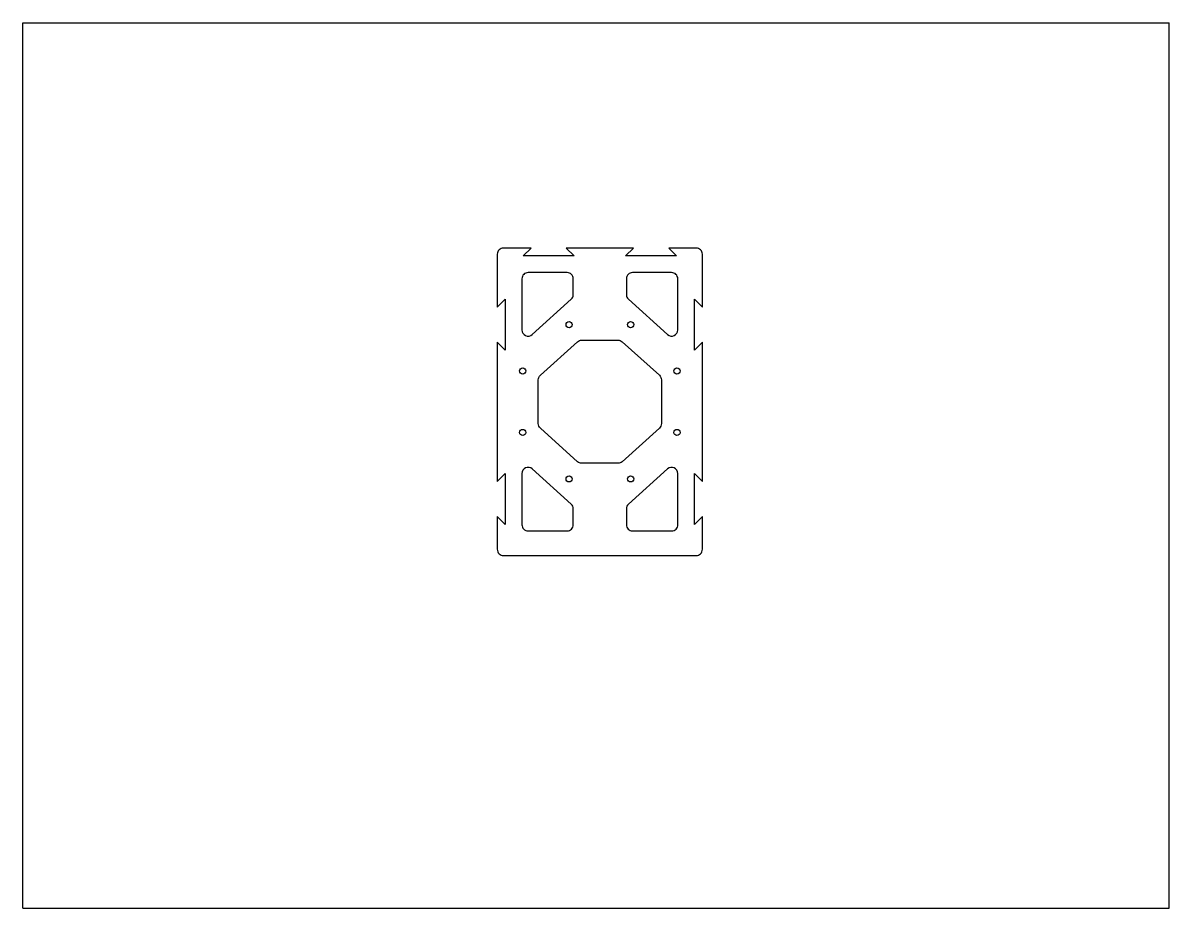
# Model space of a CAD drawing. Header units: inches. Extents: x 0 to 22, y 0 to 17.
import ezdxf

# ---------------------------------------------------------------- set-up
doc = ezdxf.new("R2010")
doc.units = ezdxf.units.IN
doc.header["$LTSCALE"] = 1.21
doc.header["$MEASUREMENT"] = 0
doc.layers.get('0').update_dxf_attribs({"linetype": 'CONTINUOUS'})
doc.layers.add('02___PRT_ALL_AXES', color=7, linetype='CONTINUOUS')

msp = doc.modelspace()

# ---------------------------------------------------------------- linework, layer by layer
at = {"color": 7, "linetype": 'Continuous'}
for p, q in [((0, 0), (0, 17)), ((0, 17), (22, 17)), ((22, 0), (22, 17)), ((0, 0), (22, 0))]:
    msp.add_line(p, q, dxfattribs=at)
for points in [[(12.924, 12.677), (12.395, 12.677), (12.548, 12.525), (11.568, 12.525), (11.721, 12.677), (10.427, 12.677), (10.579, 12.525), (9.6, 12.525), (9.753, 12.677), (9.223, 12.677, 0.414214), (9.105, 12.559), (9.105, 11.54), (9.258, 11.693), (9.258, 10.714), (9.105, 10.866), (9.105, 8.194), (9.258, 8.347), (9.258, 7.367), (9.105, 7.52), (9.105, 6.89, 0.414214), (9.223, 6.772), (12.924, 6.772, 0.414214), (13.042, 6.89), (13.042, 7.52), (12.89, 7.367), (12.89, 8.347), (13.042, 8.194), (13.042, 10.866), (12.89, 10.714), (12.89, 11.693), (13.042, 11.54), (13.042, 12.559, 0.414214)], [(10.446, 12.205), (9.696, 12.205, 0.414214), (9.578, 12.087), (9.578, 11.103, 0.649845), (9.775, 11.015), (10.525, 11.692, 0.212235), (10.564, 11.78), (10.564, 12.087, 0.414214)], [(11.622, 11.692), (12.373, 11.015, 0.649845), (12.57, 11.103), (12.57, 12.087, 0.414214), (12.452, 12.205), (11.701, 12.205, 0.414214), (11.583, 12.087), (11.583, 11.78, 0.212235)], [(11.501, 10.877), (12.216, 10.232, -0.212235), (12.255, 10.145), (12.255, 9.305, -0.212235), (12.216, 9.217), (11.501, 8.572, -0.185657), (11.422, 8.542), (10.725, 8.542, -0.185657), (10.646, 8.572), (9.932, 9.217, -0.212235), (9.893, 9.305), (9.893, 10.145, -0.212235), (9.932, 10.232), (10.646, 10.877, -0.185657), (10.725, 10.908), (11.422, 10.908, -0.185657)], [(9.578, 8.347), (9.578, 7.363, 0.414214), (9.696, 7.244), (10.446, 7.244, 0.414214), (10.564, 7.363), (10.564, 7.669, 0.212235), (10.525, 7.757), (9.775, 8.434, 0.649845)], [(12.373, 8.434), (11.622, 7.757, 0.212235), (11.583, 7.669), (11.583, 7.363, 0.414214), (11.701, 7.244), (12.452, 7.244, 0.414214), (12.57, 7.363), (12.57, 8.347, 0.649845)]]:
    msp.add_lwpolyline(points, format="xyb", close=True, dxfattribs=at)
at = {"layer": '02___PRT_ALL_AXES', "color": 7, "linetype": 'Continuous'}
for centre in [(10.484, 11.206), (11.664, 11.206), (9.593, 10.315), (12.554, 10.315), (9.593, 9.134), (12.554, 9.134), (10.484, 8.243), (11.664, 8.243)]:
    msp.add_circle(centre, 0.0591, dxfattribs=at)

doc.saveas('drawing.dxf')
